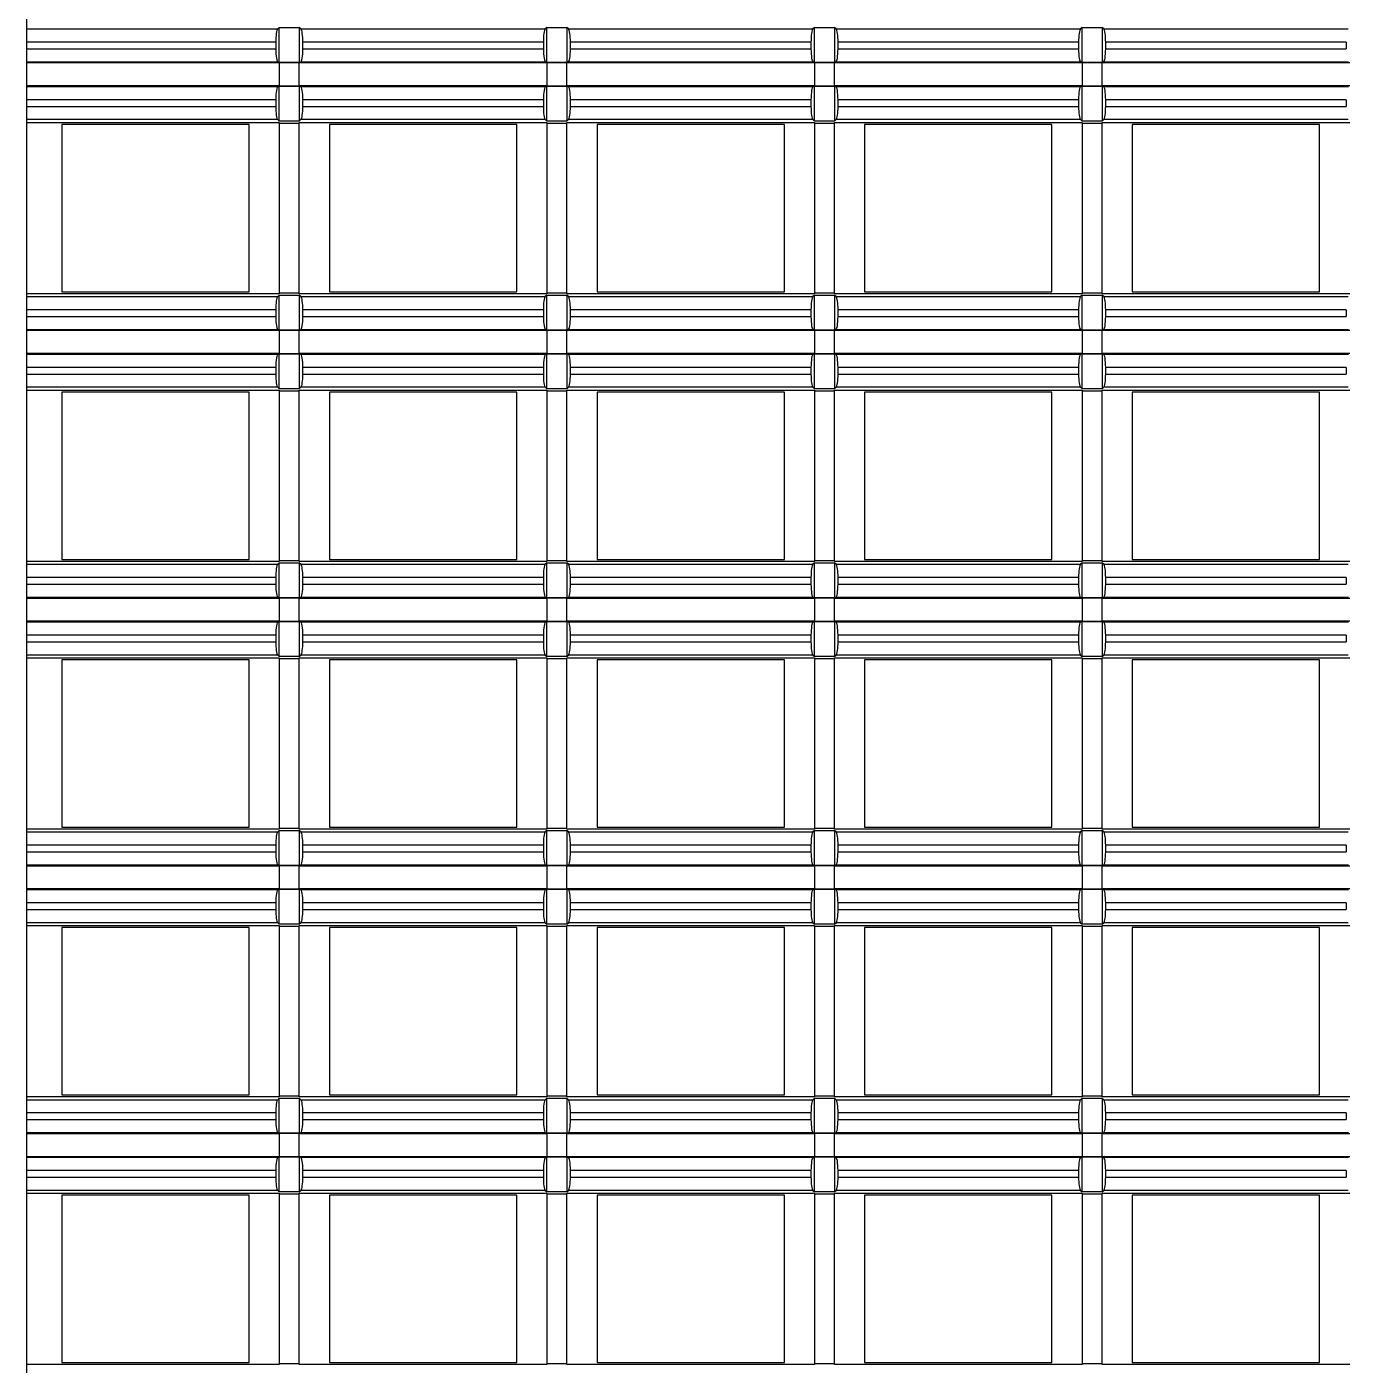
# Model space of a CAD drawing. Header units: inches. Extents: x 0 to 653, y 0 to 346.
# Drawn here: x 0 to 19.72, y 260.09 to 280.09 of the extents above; entities that cross this region are included whole.
import ezdxf

# ---------------------------------------------------------------- set-up
doc = ezdxf.new("R2010")
doc.units = ezdxf.units.IN
doc.header["$LTSCALE"] = 35.925693
doc.header["$MEASUREMENT"] = 0
doc.layers.get('0').update_dxf_attribs({"linetype": 'CONTINUOUS'})
doc.layers.add('2', color=7, linetype='CONTINUOUS')

msp = doc.modelspace()

# ---------------------------------------------------------------- linework, layer by layer
at = {"color": 7, "linetype": 'Continuous'}
msp.add_line((0, 0), (0, 346.127), dxfattribs=at)
at = {"layer": '2', "color": 132, "linetype": 'Continuous', "true_color": 0x00cccc}
for p, q in [((0, 191.471), (0, 319.291)), ((0, 280.058), (3.75, 280.058)), ((3.773, 280.082), (3.75, 280.058)), ((3.773, 279.558), (3.773, 280.082)), ((3.773, 280.082), (4.073, 280.082)), ((4.073, 280.082), (4.073, 279.558)), ((4.097, 280.058), (4.073, 280.082)), ((4.097, 280.058), (7.75, 280.058)), ((7.773, 280.082), (7.75, 280.058)), ((7.773, 279.558), (7.773, 280.082)), ((7.773, 280.082), (8.073, 280.082)), ((8.073, 280.082), (8.073, 279.558)), ((8.097, 280.058), (8.073, 280.082)), ((8.097, 280.058), (11.75, 280.058)), ((11.773, 280.082), (11.75, 280.058)), ((11.773, 279.558), (11.773, 280.082)), ((11.773, 280.082), (12.073, 280.082)), ((12.073, 280.082), (12.073, 279.558)), ((12.097, 280.058), (12.073, 280.082)), ((12.097, 280.058), (15.75, 280.058)), ((15.773, 280.082), (15.75, 280.058)), ((15.773, 279.558), (15.773, 280.082)), ((15.773, 280.082), (16.073, 280.082)), ((16.073, 280.082), (16.073, 279.558)), ((16.096, 280.058), (16.073, 280.082)), ((16.096, 280.058), (19.75, 280.058)), ((3.721, 279.861), (0, 279.861)), ((3.721, 279.861), (3.721, 279.762)), ((4.126, 279.762), (4.126, 279.861)), ((7.721, 279.861), (4.126, 279.861)), ((7.721, 279.861), (7.721, 279.762)), ((8.126, 279.762), (8.126, 279.861)), ((11.721, 279.861), (8.126, 279.861)), ((11.721, 279.861), (11.721, 279.762)), ((12.126, 279.762), (12.126, 279.861)), ((15.721, 279.861), (12.126, 279.861)), ((15.721, 279.861), (15.721, 279.762)), ((16.126, 279.762), (16.126, 279.861)), ((19.721, 279.861), (16.126, 279.861)), ((19.721, 279.861), (19.721, 279.762)), ((0, 279.762), (3.721, 279.762)), ((4.126, 279.762), (7.721, 279.762)), ((8.126, 279.762), (11.721, 279.762)), ((12.126, 279.762), (15.721, 279.762)), ((16.126, 279.762), (19.721, 279.762)), ((3.755, 279.562), (0, 279.562)), ((0, 279.555), (3.773, 279.555)), ((3.755, 279.562), (3.773, 279.558)), ((4.073, 279.558), (3.773, 279.558)), ((3.773, 279.555), (3.773, 279.207)), ((4.073, 279.551), (3.773, 279.551)), ((4.073, 279.558), (4.092, 279.562)), ((4.073, 279.207), (4.073, 279.555)), ((4.073, 279.555), (7.773, 279.555)), ((7.755, 279.562), (4.092, 279.562)), ((7.755, 279.562), (7.773, 279.558)), ((8.073, 279.558), (7.773, 279.558)), ((7.773, 279.555), (7.773, 279.207)), ((8.073, 279.551), (7.773, 279.551)), ((8.073, 279.558), (8.092, 279.562)), ((8.073, 279.207), (8.073, 279.555)), ((8.073, 279.555), (11.773, 279.555)), ((11.755, 279.562), (8.092, 279.562)), ((11.755, 279.562), (11.773, 279.558)), ((12.073, 279.558), (11.773, 279.558)), ((11.773, 279.555), (11.773, 279.207)), ((12.073, 279.551), (11.773, 279.551)), ((12.073, 279.558), (12.092, 279.562)), ((12.073, 279.207), (12.073, 279.555)), ((12.073, 279.555), (15.773, 279.555)), ((15.755, 279.562), (12.092, 279.562)), ((15.755, 279.562), (15.773, 279.558)), ((16.073, 279.558), (15.773, 279.558)), ((15.773, 279.555), (15.773, 279.207)), ((16.073, 279.551), (15.773, 279.551)), ((16.073, 279.558), (16.092, 279.562)), ((16.073, 279.207), (16.073, 279.555)), ((16.073, 279.555), (19.773, 279.555)), ((19.755, 279.562), (16.092, 279.562)), ((3.773, 279.207), (0, 279.207)), ((0, 279.2), (3.755, 279.2)), ((3.773, 279.203), (3.755, 279.2)), ((3.773, 279.21), (4.073, 279.21)), ((3.773, 278.68), (3.773, 279.203)), ((3.773, 279.203), (4.073, 279.203)), ((7.773, 279.207), (4.073, 279.207)), ((4.073, 279.203), (4.073, 278.68)), ((4.092, 279.2), (4.073, 279.203)), ((4.092, 279.2), (7.755, 279.2)), ((7.773, 279.203), (7.755, 279.2)), ((7.773, 279.21), (8.073, 279.21)), ((7.773, 278.68), (7.773, 279.203)), ((7.773, 279.203), (8.073, 279.203)), ((11.773, 279.207), (8.073, 279.207)), ((8.073, 279.203), (8.073, 278.68)), ((8.092, 279.2), (8.073, 279.203)), ((8.092, 279.2), (11.755, 279.2)), ((11.773, 279.203), (11.755, 279.2)), ((11.773, 279.21), (12.073, 279.21)), ((11.773, 278.68), (11.773, 279.203)), ((11.773, 279.203), (12.073, 279.203)), ((15.773, 279.207), (12.073, 279.207)), ((12.073, 279.203), (12.073, 278.68)), ((12.092, 279.2), (12.073, 279.203)), ((12.092, 279.2), (15.755, 279.2)), ((15.773, 279.203), (15.755, 279.2)), ((15.773, 279.21), (16.073, 279.21)), ((15.773, 278.68), (15.773, 279.203)), ((15.773, 279.203), (16.073, 279.203)), ((19.773, 279.207), (16.073, 279.207)), ((16.073, 279.203), (16.073, 278.68)), ((16.092, 279.2), (16.073, 279.203)), ((16.092, 279.2), (19.755, 279.2)), ((3.721, 279), (0, 279)), ((3.721, 279), (3.721, 278.9)), ((4.126, 278.9), (4.126, 279)), ((7.721, 279), (4.126, 279)), ((7.721, 279), (7.721, 278.9)), ((8.126, 278.9), (8.126, 279)), ((11.721, 279), (8.126, 279)), ((11.721, 279), (11.721, 278.9)), ((12.126, 278.9), (12.126, 279)), ((15.721, 279), (12.126, 279)), ((15.721, 279), (15.721, 278.9)), ((16.126, 278.9), (16.126, 279)), ((19.721, 279), (16.126, 279)), ((19.721, 279), (19.721, 278.9)), ((0, 278.9), (3.721, 278.9)), ((4.126, 278.9), (7.721, 278.9)), ((8.126, 278.9), (11.721, 278.9)), ((12.126, 278.9), (15.721, 278.9)), ((16.126, 278.9), (19.721, 278.9)), ((3.75, 278.703), (0, 278.703)), ((0, 278.662), (3.773, 278.662)), ((0.523, 278.631), (0.523, 276.131)), ((3.323, 278.631), (0.523, 278.631)), ((3.323, 276.131), (3.323, 278.631)), ((3.75, 278.703), (3.773, 278.68)), ((4.073, 278.68), (3.773, 278.68)), ((3.773, 278.662), (3.773, 276.099)), ((4.073, 278.644), (3.773, 278.644)), ((4.073, 278.68), (4.097, 278.703)), ((4.073, 276.099), (4.073, 278.662)), ((4.073, 278.662), (7.773, 278.662)), ((7.75, 278.703), (4.097, 278.703)), ((4.523, 278.631), (4.523, 276.131)), ((7.323, 278.631), (4.523, 278.631)), ((7.323, 276.131), (7.323, 278.631)), ((7.75, 278.703), (7.773, 278.68)), ((8.073, 278.68), (7.773, 278.68)), ((7.773, 278.662), (7.773, 276.099)), ((8.073, 278.644), (7.773, 278.644)), ((8.073, 278.68), (8.097, 278.703)), ((8.073, 276.099), (8.073, 278.662)), ((8.073, 278.662), (11.773, 278.662)), ((11.75, 278.703), (8.097, 278.703)), ((8.523, 278.631), (8.523, 276.131)), ((11.323, 278.631), (8.523, 278.631)), ((11.323, 276.131), (11.323, 278.631)), ((11.75, 278.703), (11.773, 278.68)), ((12.073, 278.68), (11.773, 278.68)), ((11.773, 278.662), (11.773, 276.099)), ((12.073, 278.644), (11.773, 278.644)), ((12.073, 278.68), (12.097, 278.703)), ((12.073, 276.099), (12.073, 278.662)), ((12.073, 278.662), (15.773, 278.662)), ((15.75, 278.703), (12.097, 278.703)), ((12.523, 278.631), (12.523, 276.131)), ((15.323, 278.631), (12.523, 278.631)), ((15.323, 276.131), (15.323, 278.631)), ((15.75, 278.703), (15.773, 278.68)), ((16.073, 278.68), (15.773, 278.68)), ((15.773, 278.662), (15.773, 276.099)), ((16.073, 278.644), (15.773, 278.644)), ((16.073, 278.68), (16.096, 278.703)), ((16.073, 276.099), (16.073, 278.662)), ((16.073, 278.662), (19.773, 278.662)), ((19.75, 278.703), (16.096, 278.703)), ((16.523, 278.631), (16.523, 276.131)), ((19.323, 278.631), (16.523, 278.631)), ((19.323, 276.131), (19.323, 278.631)), ((3.773, 276.099), (0, 276.099)), ((0, 276.059), (3.75, 276.059)), ((0.523, 276.131), (3.323, 276.131)), ((3.773, 276.082), (3.75, 276.059)), ((3.773, 276.117), (4.073, 276.117)), ((3.773, 275.558), (3.773, 276.082)), ((3.773, 276.082), (4.073, 276.082)), ((7.773, 276.099), (4.073, 276.099)), ((4.073, 276.082), (4.073, 275.558)), ((4.097, 276.059), (4.073, 276.082)), ((4.097, 276.059), (7.75, 276.059)), ((4.523, 276.131), (7.323, 276.131)), ((7.773, 276.082), (7.75, 276.059)), ((7.773, 276.117), (8.073, 276.117)), ((7.773, 275.558), (7.773, 276.082)), ((7.773, 276.082), (8.073, 276.082)), ((11.773, 276.099), (8.073, 276.099)), ((8.073, 276.082), (8.073, 275.558)), ((8.097, 276.059), (8.073, 276.082)), ((8.097, 276.059), (11.75, 276.059)), ((8.523, 276.131), (11.323, 276.131)), ((11.773, 276.082), (11.75, 276.059)), ((11.773, 276.117), (12.073, 276.117)), ((11.773, 275.558), (11.773, 276.082)), ((11.773, 276.082), (12.073, 276.082)), ((15.773, 276.099), (12.073, 276.099)), ((12.073, 276.082), (12.073, 275.558)), ((12.097, 276.059), (12.073, 276.082)), ((12.097, 276.059), (15.75, 276.059)), ((12.523, 276.131), (15.323, 276.131)), ((15.773, 276.082), (15.75, 276.059)), ((15.773, 276.117), (16.073, 276.117)), ((15.773, 275.558), (15.773, 276.082)), ((15.773, 276.082), (16.073, 276.082)), ((19.773, 276.099), (16.073, 276.099)), ((16.073, 276.082), (16.073, 275.558)), ((16.096, 276.059), (16.073, 276.082)), ((16.096, 276.059), (19.75, 276.059)), ((16.523, 276.131), (19.323, 276.131)), ((3.721, 275.862), (0, 275.862)), ((3.721, 275.862), (3.721, 275.762)), ((4.126, 275.762), (4.126, 275.862)), ((7.721, 275.862), (4.126, 275.862)), ((7.721, 275.862), (7.721, 275.762)), ((8.126, 275.762), (8.126, 275.862)), ((11.721, 275.862), (8.126, 275.862)), ((11.721, 275.862), (11.721, 275.762)), ((12.126, 275.762), (12.126, 275.862)), ((15.721, 275.862), (12.126, 275.862)), ((15.721, 275.862), (15.721, 275.762)), ((16.126, 275.762), (16.126, 275.862)), ((19.721, 275.862), (16.126, 275.862)), ((19.721, 275.862), (19.721, 275.762)), ((0, 275.762), (3.721, 275.762)), ((4.126, 275.762), (7.721, 275.762)), ((8.126, 275.762), (11.721, 275.762)), ((12.126, 275.762), (15.721, 275.762)), ((16.126, 275.762), (19.721, 275.762)), ((3.755, 275.562), (0, 275.562)), ((0, 275.555), (3.773, 275.555)), ((3.755, 275.562), (3.773, 275.558)), ((4.073, 275.558), (3.773, 275.558)), ((3.773, 275.555), (3.773, 275.207)), ((4.073, 275.551), (3.773, 275.551)), ((4.073, 275.558), (4.092, 275.562)), ((4.073, 275.207), (4.073, 275.555)), ((4.073, 275.555), (7.773, 275.555)), ((7.755, 275.562), (4.092, 275.562)), ((7.755, 275.562), (7.773, 275.558)), ((8.073, 275.558), (7.773, 275.558)), ((7.773, 275.555), (7.773, 275.207)), ((8.073, 275.551), (7.773, 275.551)), ((8.073, 275.558), (8.092, 275.562)), ((8.073, 275.207), (8.073, 275.555)), ((8.073, 275.555), (11.773, 275.555)), ((11.755, 275.562), (8.092, 275.562)), ((11.755, 275.562), (11.773, 275.558)), ((12.073, 275.558), (11.773, 275.558)), ((11.773, 275.555), (11.773, 275.207)), ((12.073, 275.551), (11.773, 275.551)), ((12.073, 275.558), (12.092, 275.562)), ((12.073, 275.207), (12.073, 275.555)), ((12.073, 275.555), (15.773, 275.555)), ((15.755, 275.562), (12.092, 275.562)), ((15.755, 275.562), (15.773, 275.558)), ((16.073, 275.558), (15.773, 275.558)), ((15.773, 275.555), (15.773, 275.207)), ((16.073, 275.551), (15.773, 275.551)), ((16.073, 275.558), (16.092, 275.562)), ((16.073, 275.207), (16.073, 275.555)), ((16.073, 275.555), (19.773, 275.555)), ((19.755, 275.562), (16.092, 275.562)), ((3.773, 275.207), (0, 275.207)), ((0, 275.2), (3.755, 275.2)), ((3.773, 275.203), (3.755, 275.2)), ((3.773, 275.21), (4.073, 275.21)), ((3.773, 274.68), (3.773, 275.203)), ((3.773, 275.203), (4.073, 275.203)), ((7.773, 275.207), (4.073, 275.207)), ((4.073, 275.203), (4.073, 274.68)), ((4.092, 275.2), (4.073, 275.203)), ((4.092, 275.2), (7.755, 275.2)), ((7.773, 275.203), (7.755, 275.2)), ((7.773, 275.21), (8.073, 275.21)), ((7.773, 274.68), (7.773, 275.203)), ((7.773, 275.203), (8.073, 275.203)), ((11.773, 275.207), (8.073, 275.207)), ((8.073, 275.203), (8.073, 274.68)), ((8.092, 275.2), (8.073, 275.203)), ((8.092, 275.2), (11.755, 275.2)), ((11.773, 275.203), (11.755, 275.2)), ((11.773, 275.21), (12.073, 275.21)), ((11.773, 274.68), (11.773, 275.203)), ((11.773, 275.203), (12.073, 275.203)), ((15.773, 275.207), (12.073, 275.207)), ((12.073, 275.203), (12.073, 274.68)), ((12.092, 275.2), (12.073, 275.203)), ((12.092, 275.2), (15.755, 275.2)), ((15.773, 275.203), (15.755, 275.2)), ((15.773, 275.21), (16.073, 275.21)), ((15.773, 274.68), (15.773, 275.203)), ((15.773, 275.203), (16.073, 275.203)), ((19.773, 275.207), (16.073, 275.207)), ((16.073, 275.203), (16.073, 274.68)), ((16.092, 275.2), (16.073, 275.203)), ((16.092, 275.2), (19.755, 275.2)), ((3.721, 275), (0, 275)), ((3.721, 275), (3.721, 274.9)), ((4.126, 274.9), (4.126, 275)), ((7.721, 275), (4.126, 275)), ((7.721, 275), (7.721, 274.9)), ((8.126, 274.9), (8.126, 275)), ((11.721, 275), (8.126, 275)), ((11.721, 275), (11.721, 274.9)), ((12.126, 274.9), (12.126, 275)), ((15.721, 275), (12.126, 275)), ((15.721, 275), (15.721, 274.9)), ((16.126, 274.9), (16.126, 275)), ((19.721, 275), (16.126, 275)), ((19.721, 275), (19.721, 274.9)), ((0, 274.9), (3.721, 274.9)), ((4.126, 274.9), (7.721, 274.9)), ((8.126, 274.9), (11.721, 274.9)), ((12.126, 274.9), (15.721, 274.9)), ((16.126, 274.9), (19.721, 274.9)), ((3.75, 274.703), (0, 274.703)), ((0, 274.662), (3.773, 274.662)), ((0.523, 274.631), (0.523, 272.131)), ((3.323, 274.631), (0.523, 274.631)), ((3.323, 272.131), (3.323, 274.631)), ((3.75, 274.703), (3.773, 274.68)), ((4.073, 274.68), (3.773, 274.68)), ((3.773, 274.662), (3.773, 272.1)), ((4.073, 274.644), (3.773, 274.644)), ((4.073, 274.68), (4.097, 274.703)), ((4.073, 272.1), (4.073, 274.662)), ((4.073, 274.662), (7.773, 274.662)), ((7.75, 274.703), (4.097, 274.703)), ((4.523, 274.631), (4.523, 272.131)), ((7.323, 274.631), (4.523, 274.631)), ((7.323, 272.131), (7.323, 274.631)), ((7.75, 274.703), (7.773, 274.68)), ((8.073, 274.68), (7.773, 274.68)), ((7.773, 274.662), (7.773, 272.1)), ((8.073, 274.644), (7.773, 274.644)), ((8.073, 274.68), (8.097, 274.703)), ((8.073, 272.1), (8.073, 274.662)), ((8.073, 274.662), (11.773, 274.662)), ((11.75, 274.703), (8.097, 274.703)), ((8.523, 274.631), (8.523, 272.131)), ((11.323, 274.631), (8.523, 274.631)), ((11.323, 272.131), (11.323, 274.631)), ((11.75, 274.703), (11.773, 274.68)), ((12.073, 274.68), (11.773, 274.68)), ((11.773, 274.662), (11.773, 272.1)), ((12.073, 274.644), (11.773, 274.644)), ((12.073, 274.68), (12.097, 274.703)), ((12.073, 272.1), (12.073, 274.662)), ((12.073, 274.662), (15.773, 274.662)), ((15.75, 274.703), (12.097, 274.703)), ((12.523, 274.631), (12.523, 272.131)), ((15.323, 274.631), (12.523, 274.631)), ((15.323, 272.131), (15.323, 274.631)), ((15.75, 274.703), (15.773, 274.68)), ((16.073, 274.68), (15.773, 274.68)), ((15.773, 274.662), (15.773, 272.1)), ((16.073, 274.644), (15.773, 274.644)), ((16.073, 274.68), (16.096, 274.703)), ((16.073, 272.1), (16.073, 274.662)), ((16.073, 274.662), (19.773, 274.662)), ((19.75, 274.703), (16.096, 274.703)), ((16.523, 274.631), (16.523, 272.131)), ((19.323, 274.631), (16.523, 274.631)), ((19.323, 272.131), (19.323, 274.631)), ((3.773, 272.1), (0, 272.1)), ((0, 272.059), (3.75, 272.059)), ((0.523, 272.131), (3.323, 272.131)), ((3.773, 272.082), (3.75, 272.059)), ((3.773, 272.117), (4.073, 272.117)), ((3.773, 271.558), (3.773, 272.082)), ((3.773, 272.082), (4.073, 272.082)), ((7.773, 272.1), (4.073, 272.1)), ((4.073, 272.082), (4.073, 271.558)), ((4.097, 272.059), (4.073, 272.082)), ((4.097, 272.059), (7.75, 272.059)), ((4.523, 272.131), (7.323, 272.131)), ((7.773, 272.082), (7.75, 272.059)), ((7.773, 272.117), (8.073, 272.117)), ((7.773, 271.558), (7.773, 272.082)), ((7.773, 272.082), (8.073, 272.082)), ((11.773, 272.1), (8.073, 272.1)), ((8.073, 272.082), (8.073, 271.558)), ((8.097, 272.059), (8.073, 272.082)), ((8.097, 272.059), (11.75, 272.059)), ((8.523, 272.131), (11.323, 272.131)), ((11.773, 272.082), (11.75, 272.059)), ((11.773, 272.117), (12.073, 272.117)), ((11.773, 271.558), (11.773, 272.082)), ((11.773, 272.082), (12.073, 272.082)), ((15.773, 272.1), (12.073, 272.1)), ((12.073, 272.082), (12.073, 271.558)), ((12.097, 272.059), (12.073, 272.082)), ((12.097, 272.059), (15.75, 272.059)), ((12.523, 272.131), (15.323, 272.131)), ((15.773, 272.082), (15.75, 272.059)), ((15.773, 272.117), (16.073, 272.117)), ((15.773, 271.558), (15.773, 272.082)), ((15.773, 272.082), (16.073, 272.082)), ((19.773, 272.1), (16.073, 272.1)), ((16.073, 272.082), (16.073, 271.558)), ((16.096, 272.059), (16.073, 272.082)), ((16.096, 272.059), (19.75, 272.059)), ((16.523, 272.131), (19.323, 272.131)), ((3.721, 271.862), (0, 271.862)), ((3.721, 271.862), (3.721, 271.762)), ((4.126, 271.762), (4.126, 271.862)), ((7.721, 271.862), (4.126, 271.862)), ((7.721, 271.862), (7.721, 271.762)), ((8.126, 271.762), (8.126, 271.862)), ((11.721, 271.862), (8.126, 271.862)), ((11.721, 271.862), (11.721, 271.762)), ((12.126, 271.762), (12.126, 271.862)), ((15.721, 271.862), (12.126, 271.862)), ((15.721, 271.862), (15.721, 271.762)), ((16.126, 271.762), (16.126, 271.862)), ((19.721, 271.862), (16.126, 271.862)), ((19.721, 271.862), (19.721, 271.762)), ((0, 271.762), (3.721, 271.762)), ((4.126, 271.762), (7.721, 271.762)), ((8.126, 271.762), (11.721, 271.762)), ((12.126, 271.762), (15.721, 271.762)), ((16.126, 271.762), (19.721, 271.762)), ((3.755, 271.562), (0, 271.562)), ((0, 271.555), (3.773, 271.555)), ((3.755, 271.562), (3.773, 271.558)), ((4.073, 271.558), (3.773, 271.558)), ((3.773, 271.555), (3.773, 271.207)), ((4.073, 271.551), (3.773, 271.551)), ((4.073, 271.558), (4.092, 271.562)), ((4.073, 271.207), (4.073, 271.555)), ((4.073, 271.555), (7.773, 271.555)), ((7.755, 271.562), (4.092, 271.562)), ((7.755, 271.562), (7.773, 271.558)), ((8.073, 271.558), (7.773, 271.558)), ((7.773, 271.555), (7.773, 271.207)), ((8.073, 271.551), (7.773, 271.551)), ((8.073, 271.558), (8.092, 271.562)), ((8.073, 271.207), (8.073, 271.555)), ((8.073, 271.555), (11.773, 271.555)), ((11.755, 271.562), (8.092, 271.562)), ((11.755, 271.562), (11.773, 271.558)), ((12.073, 271.558), (11.773, 271.558)), ((11.773, 271.555), (11.773, 271.207)), ((12.073, 271.551), (11.773, 271.551)), ((12.073, 271.558), (12.092, 271.562)), ((12.073, 271.207), (12.073, 271.555)), ((12.073, 271.555), (15.773, 271.555)), ((15.755, 271.562), (12.092, 271.562)), ((15.755, 271.562), (15.773, 271.558)), ((16.073, 271.558), (15.773, 271.558)), ((15.773, 271.555), (15.773, 271.207)), ((16.073, 271.551), (15.773, 271.551)), ((16.073, 271.558), (16.092, 271.562)), ((16.073, 271.207), (16.073, 271.555)), ((16.073, 271.555), (19.773, 271.555)), ((19.755, 271.562), (16.092, 271.562)), ((3.773, 271.207), (0, 271.207)), ((0, 271.2), (3.755, 271.2)), ((3.773, 271.203), (3.755, 271.2)), ((3.773, 271.21), (4.073, 271.21)), ((3.773, 270.68), (3.773, 271.203)), ((3.773, 271.203), (4.073, 271.203)), ((7.773, 271.207), (4.073, 271.207)), ((4.073, 271.203), (4.073, 270.68)), ((4.092, 271.2), (4.073, 271.203)), ((4.092, 271.2), (7.755, 271.2)), ((7.773, 271.203), (7.755, 271.2)), ((7.773, 271.21), (8.073, 271.21)), ((7.773, 270.68), (7.773, 271.203)), ((7.773, 271.203), (8.073, 271.203)), ((11.773, 271.207), (8.073, 271.207)), ((8.073, 271.203), (8.073, 270.68)), ((8.092, 271.2), (8.073, 271.203)), ((8.092, 271.2), (11.755, 271.2)), ((11.773, 271.203), (11.755, 271.2)), ((11.773, 271.21), (12.073, 271.21)), ((11.773, 270.68), (11.773, 271.203)), ((11.773, 271.203), (12.073, 271.203)), ((15.773, 271.207), (12.073, 271.207)), ((12.073, 271.203), (12.073, 270.68)), ((12.092, 271.2), (12.073, 271.203)), ((12.092, 271.2), (15.755, 271.2)), ((15.773, 271.203), (15.755, 271.2)), ((15.773, 271.21), (16.073, 271.21)), ((15.773, 270.68), (15.773, 271.203)), ((15.773, 271.203), (16.073, 271.203)), ((19.773, 271.207), (16.073, 271.207)), ((16.073, 271.203), (16.073, 270.68)), ((16.092, 271.2), (16.073, 271.203)), ((16.092, 271.2), (19.755, 271.2)), ((3.721, 271), (0, 271)), ((3.721, 271), (3.721, 270.9)), ((4.126, 270.9), (4.126, 271)), ((7.721, 271), (4.126, 271)), ((7.721, 271), (7.721, 270.9)), ((8.126, 270.9), (8.126, 271)), ((11.721, 271), (8.126, 271)), ((11.721, 271), (11.721, 270.9)), ((12.126, 270.9), (12.126, 271)), ((15.721, 271), (12.126, 271)), ((15.721, 271), (15.721, 270.9)), ((16.126, 270.9), (16.126, 271)), ((19.721, 271), (16.126, 271)), ((19.721, 271), (19.721, 270.9)), ((0, 270.9), (3.721, 270.9)), ((4.126, 270.9), (7.721, 270.9)), ((8.126, 270.9), (11.721, 270.9)), ((12.126, 270.9), (15.721, 270.9)), ((16.126, 270.9), (19.721, 270.9)), ((3.75, 270.703), (0, 270.703)), ((0, 270.662), (3.773, 270.662)), ((0.523, 270.631), (0.523, 268.131)), ((3.323, 270.631), (0.523, 270.631)), ((3.323, 268.131), (3.323, 270.631)), ((3.75, 270.703), (3.773, 270.68)), ((4.073, 270.68), (3.773, 270.68)), ((3.773, 270.662), (3.773, 268.1)), ((4.073, 270.645), (3.773, 270.645)), ((4.073, 270.68), (4.097, 270.703)), ((4.073, 268.1), (4.073, 270.662)), ((4.073, 270.662), (7.773, 270.662)), ((7.75, 270.703), (4.097, 270.703)), ((4.523, 270.631), (4.523, 268.131)), ((7.323, 270.631), (4.523, 270.631)), ((7.323, 268.131), (7.323, 270.631)), ((7.75, 270.703), (7.773, 270.68)), ((8.073, 270.68), (7.773, 270.68)), ((7.773, 270.662), (7.773, 268.1)), ((8.073, 270.645), (7.773, 270.645)), ((8.073, 270.68), (8.097, 270.703)), ((8.073, 268.1), (8.073, 270.662)), ((8.073, 270.662), (11.773, 270.662)), ((11.75, 270.703), (8.097, 270.703)), ((8.523, 270.631), (8.523, 268.131)), ((11.323, 270.631), (8.523, 270.631)), ((11.323, 268.131), (11.323, 270.631)), ((11.75, 270.703), (11.773, 270.68)), ((12.073, 270.68), (11.773, 270.68)), ((11.773, 270.662), (11.773, 268.1)), ((12.073, 270.645), (11.773, 270.645)), ((12.073, 270.68), (12.097, 270.703)), ((12.073, 268.1), (12.073, 270.662)), ((12.073, 270.662), (15.773, 270.662)), ((15.75, 270.703), (12.097, 270.703)), ((12.523, 270.631), (12.523, 268.131)), ((15.323, 270.631), (12.523, 270.631)), ((15.323, 268.131), (15.323, 270.631)), ((15.75, 270.703), (15.773, 270.68)), ((16.073, 270.68), (15.773, 270.68)), ((15.773, 270.662), (15.773, 268.1)), ((16.073, 270.645), (15.773, 270.645)), ((16.073, 270.68), (16.096, 270.703)), ((16.073, 268.1), (16.073, 270.662)), ((16.073, 270.662), (19.773, 270.662)), ((19.75, 270.703), (16.096, 270.703)), ((16.523, 270.631), (16.523, 268.131)), ((19.323, 270.631), (16.523, 270.631)), ((19.323, 268.131), (19.323, 270.631)), ((3.773, 268.1), (0, 268.1)), ((0, 268.059), (3.75, 268.059)), ((0.523, 268.131), (3.323, 268.131)), ((3.773, 268.082), (3.75, 268.059)), ((3.773, 268.117), (4.073, 268.117)), ((3.773, 267.558), (3.773, 268.082)), ((3.773, 268.082), (4.073, 268.082)), ((7.773, 268.1), (4.073, 268.1)), ((4.073, 268.082), (4.073, 267.558)), ((4.097, 268.059), (4.073, 268.082)), ((4.097, 268.059), (7.75, 268.059)), ((4.523, 268.131), (7.323, 268.131)), ((7.773, 268.082), (7.75, 268.059)), ((7.773, 268.117), (8.073, 268.117)), ((7.773, 267.558), (7.773, 268.082)), ((7.773, 268.082), (8.073, 268.082)), ((11.773, 268.1), (8.073, 268.1)), ((8.073, 268.082), (8.073, 267.558)), ((8.097, 268.059), (8.073, 268.082)), ((8.097, 268.059), (11.75, 268.059)), ((8.523, 268.131), (11.323, 268.131)), ((11.773, 268.082), (11.75, 268.059)), ((11.773, 268.117), (12.073, 268.117)), ((11.773, 267.558), (11.773, 268.082)), ((11.773, 268.082), (12.073, 268.082)), ((15.773, 268.1), (12.073, 268.1)), ((12.073, 268.082), (12.073, 267.558)), ((12.097, 268.059), (12.073, 268.082)), ((12.097, 268.059), (15.75, 268.059)), ((12.523, 268.131), (15.323, 268.131)), ((15.773, 268.082), (15.75, 268.059)), ((15.773, 268.117), (16.073, 268.117)), ((15.773, 267.558), (15.773, 268.082)), ((15.773, 268.082), (16.073, 268.082)), ((19.773, 268.1), (16.073, 268.1)), ((16.073, 268.082), (16.073, 267.558)), ((16.096, 268.059), (16.073, 268.082)), ((16.096, 268.059), (19.75, 268.059)), ((16.523, 268.131), (19.323, 268.131)), ((3.721, 267.862), (0, 267.862)), ((3.721, 267.862), (3.721, 267.762)), ((4.126, 267.762), (4.126, 267.862)), ((7.721, 267.862), (4.126, 267.862)), ((7.721, 267.862), (7.721, 267.762)), ((8.126, 267.762), (8.126, 267.862)), ((11.721, 267.862), (8.126, 267.862)), ((11.721, 267.862), (11.721, 267.762)), ((12.126, 267.762), (12.126, 267.862)), ((15.721, 267.862), (12.126, 267.862)), ((15.721, 267.862), (15.721, 267.762)), ((16.126, 267.762), (16.126, 267.862)), ((19.721, 267.862), (16.126, 267.862)), ((19.721, 267.862), (19.721, 267.762)), ((0, 267.762), (3.721, 267.762)), ((4.126, 267.762), (7.721, 267.762)), ((8.126, 267.762), (11.721, 267.762)), ((12.126, 267.762), (15.721, 267.762)), ((16.126, 267.762), (19.721, 267.762)), ((3.755, 267.562), (0, 267.562)), ((0, 267.555), (3.773, 267.555)), ((3.755, 267.562), (3.773, 267.558)), ((4.073, 267.558), (3.773, 267.558)), ((3.773, 267.555), (3.773, 267.207)), ((4.073, 267.551), (3.773, 267.551)), ((4.073, 267.558), (4.092, 267.562)), ((4.073, 267.207), (4.073, 267.555)), ((4.073, 267.555), (7.773, 267.555)), ((7.755, 267.562), (4.092, 267.562)), ((7.755, 267.562), (7.773, 267.558)), ((8.073, 267.558), (7.773, 267.558)), ((7.773, 267.555), (7.773, 267.207)), ((8.073, 267.551), (7.773, 267.551)), ((8.073, 267.558), (8.092, 267.562)), ((8.073, 267.207), (8.073, 267.555)), ((8.073, 267.555), (11.773, 267.555)), ((11.755, 267.562), (8.092, 267.562)), ((11.755, 267.562), (11.773, 267.558)), ((12.073, 267.558), (11.773, 267.558)), ((11.773, 267.555), (11.773, 267.207)), ((12.073, 267.551), (11.773, 267.551)), ((12.073, 267.558), (12.092, 267.562)), ((12.073, 267.207), (12.073, 267.555)), ((12.073, 267.555), (15.773, 267.555)), ((15.755, 267.562), (12.092, 267.562)), ((15.755, 267.562), (15.773, 267.558)), ((16.073, 267.558), (15.773, 267.558)), ((15.773, 267.555), (15.773, 267.207)), ((16.073, 267.551), (15.773, 267.551)), ((16.073, 267.558), (16.092, 267.562)), ((16.073, 267.207), (16.073, 267.555)), ((16.073, 267.555), (19.773, 267.555)), ((19.755, 267.562), (16.092, 267.562)), ((3.773, 267.207), (0, 267.207)), ((0, 267.2), (3.755, 267.2)), ((3.773, 267.203), (3.755, 267.2)), ((3.773, 267.21), (4.073, 267.21)), ((3.773, 266.68), (3.773, 267.203)), ((3.773, 267.203), (4.073, 267.203)), ((7.773, 267.207), (4.073, 267.207)), ((4.073, 267.203), (4.073, 266.68)), ((4.092, 267.2), (4.073, 267.203)), ((4.092, 267.2), (7.755, 267.2)), ((7.773, 267.203), (7.755, 267.2)), ((7.773, 267.21), (8.073, 267.21)), ((7.773, 266.68), (7.773, 267.203)), ((7.773, 267.203), (8.073, 267.203)), ((11.773, 267.207), (8.073, 267.207)), ((8.073, 267.203), (8.073, 266.68)), ((8.092, 267.2), (8.073, 267.203)), ((8.092, 267.2), (11.755, 267.2)), ((11.773, 267.203), (11.755, 267.2)), ((11.773, 267.21), (12.073, 267.21)), ((11.773, 266.68), (11.773, 267.203)), ((11.773, 267.203), (12.073, 267.203)), ((15.773, 267.207), (12.073, 267.207)), ((12.073, 267.203), (12.073, 266.68)), ((12.092, 267.2), (12.073, 267.203)), ((12.092, 267.2), (15.755, 267.2)), ((15.773, 267.203), (15.755, 267.2)), ((15.773, 267.21), (16.073, 267.21)), ((15.773, 266.68), (15.773, 267.203)), ((15.773, 267.203), (16.073, 267.203)), ((19.773, 267.207), (16.073, 267.207)), ((16.073, 267.203), (16.073, 266.68)), ((16.092, 267.2), (16.073, 267.203)), ((16.092, 267.2), (19.755, 267.2)), ((3.721, 267), (0, 267)), ((3.721, 267), (3.721, 266.9)), ((4.126, 266.9), (4.126, 267)), ((7.721, 267), (4.126, 267)), ((7.721, 267), (7.721, 266.9)), ((8.126, 266.9), (8.126, 267)), ((11.721, 267), (8.126, 267)), ((11.721, 267), (11.721, 266.9)), ((12.126, 266.9), (12.126, 267)), ((15.721, 267), (12.126, 267)), ((15.721, 267), (15.721, 266.9)), ((16.126, 266.9), (16.126, 267)), ((19.721, 267), (16.126, 267)), ((19.721, 267), (19.721, 266.9)), ((0, 266.9), (3.721, 266.9)), ((4.126, 266.9), (7.721, 266.9)), ((8.126, 266.9), (11.721, 266.9)), ((12.126, 266.9), (15.721, 266.9)), ((16.126, 266.9), (19.721, 266.9)), ((3.75, 266.703), (0, 266.703)), ((0, 266.662), (3.773, 266.662)), ((0.523, 266.631), (0.523, 264.131)), ((3.323, 266.631), (0.523, 266.631)), ((3.323, 264.131), (3.323, 266.631)), ((3.75, 266.703), (3.773, 266.68)), ((4.073, 266.68), (3.773, 266.68)), ((3.773, 266.662), (3.773, 264.1)), ((4.073, 266.645), (3.773, 266.645)), ((4.073, 266.68), (4.097, 266.703)), ((4.073, 264.1), (4.073, 266.662)), ((4.073, 266.662), (7.773, 266.662)), ((7.75, 266.703), (4.097, 266.703)), ((4.523, 266.631), (4.523, 264.131)), ((7.323, 266.631), (4.523, 266.631)), ((7.323, 264.131), (7.323, 266.631)), ((7.75, 266.703), (7.773, 266.68)), ((8.073, 266.68), (7.773, 266.68)), ((7.773, 266.662), (7.773, 264.1)), ((8.073, 266.645), (7.773, 266.645)), ((8.073, 266.68), (8.097, 266.703)), ((8.073, 264.1), (8.073, 266.662)), ((8.073, 266.662), (11.773, 266.662)), ((11.75, 266.703), (8.097, 266.703)), ((8.523, 266.631), (8.523, 264.131)), ((11.323, 266.631), (8.523, 266.631)), ((11.323, 264.131), (11.323, 266.631)), ((11.75, 266.703), (11.773, 266.68)), ((12.073, 266.68), (11.773, 266.68)), ((11.773, 266.662), (11.773, 264.1)), ((12.073, 266.645), (11.773, 266.645)), ((12.073, 266.68), (12.097, 266.703)), ((12.073, 264.1), (12.073, 266.662)), ((12.073, 266.662), (15.773, 266.662)), ((15.75, 266.703), (12.097, 266.703)), ((12.523, 266.631), (12.523, 264.131)), ((15.323, 266.631), (12.523, 266.631)), ((15.323, 264.131), (15.323, 266.631)), ((15.75, 266.703), (15.773, 266.68)), ((16.073, 266.68), (15.773, 266.68)), ((15.773, 266.662), (15.773, 264.1)), ((16.073, 266.645), (15.773, 266.645)), ((16.073, 266.68), (16.096, 266.703)), ((16.073, 264.1), (16.073, 266.662)), ((16.073, 266.662), (19.773, 266.662)), ((19.75, 266.703), (16.096, 266.703)), ((16.523, 266.631), (16.523, 264.131)), ((19.323, 266.631), (16.523, 266.631)), ((19.323, 264.131), (19.323, 266.631)), ((3.773, 264.1), (0, 264.1)), ((0, 264.059), (3.75, 264.059)), ((0.523, 264.131), (3.323, 264.131)), ((3.773, 264.082), (3.75, 264.059)), ((3.773, 264.117), (4.073, 264.117)), ((3.773, 263.558), (3.773, 264.082)), ((3.773, 264.082), (4.073, 264.082)), ((7.773, 264.1), (4.073, 264.1)), ((4.073, 264.082), (4.073, 263.558)), ((4.097, 264.059), (4.073, 264.082)), ((4.097, 264.059), (7.75, 264.059)), ((4.523, 264.131), (7.323, 264.131)), ((7.773, 264.082), (7.75, 264.059)), ((7.773, 264.117), (8.073, 264.117)), ((7.773, 263.558), (7.773, 264.082)), ((7.773, 264.082), (8.073, 264.082)), ((11.773, 264.1), (8.073, 264.1)), ((8.073, 264.082), (8.073, 263.558)), ((8.097, 264.059), (8.073, 264.082)), ((8.097, 264.059), (11.75, 264.059)), ((8.523, 264.131), (11.323, 264.131)), ((11.773, 264.082), (11.75, 264.059)), ((11.773, 264.117), (12.073, 264.117)), ((11.773, 263.558), (11.773, 264.082)), ((11.773, 264.082), (12.073, 264.082)), ((15.773, 264.1), (12.073, 264.1)), ((12.073, 264.082), (12.073, 263.558)), ((12.097, 264.059), (12.073, 264.082)), ((12.097, 264.059), (15.75, 264.059)), ((12.523, 264.131), (15.323, 264.131)), ((15.773, 264.082), (15.75, 264.059)), ((15.773, 264.117), (16.073, 264.117)), ((15.773, 263.558), (15.773, 264.082)), ((15.773, 264.082), (16.073, 264.082)), ((19.773, 264.1), (16.073, 264.1)), ((16.073, 264.082), (16.073, 263.558)), ((16.096, 264.059), (16.073, 264.082)), ((16.096, 264.059), (19.75, 264.059)), ((16.523, 264.131), (19.323, 264.131)), ((3.721, 263.862), (0, 263.862)), ((3.721, 263.862), (3.721, 263.762)), ((4.126, 263.762), (4.126, 263.862)), ((7.721, 263.862), (4.126, 263.862)), ((7.721, 263.862), (7.721, 263.762)), ((8.126, 263.762), (8.126, 263.862)), ((11.721, 263.862), (8.126, 263.862)), ((11.721, 263.862), (11.721, 263.762)), ((12.126, 263.762), (12.126, 263.862)), ((15.721, 263.862), (12.126, 263.862)), ((15.721, 263.862), (15.721, 263.762)), ((16.126, 263.762), (16.126, 263.862)), ((19.721, 263.862), (16.126, 263.862)), ((19.721, 263.862), (19.721, 263.762)), ((0, 263.762), (3.721, 263.762)), ((4.126, 263.762), (7.721, 263.762)), ((8.126, 263.762), (11.721, 263.762)), ((12.126, 263.762), (15.721, 263.762)), ((16.126, 263.762), (19.721, 263.762)), ((3.755, 263.562), (0, 263.562)), ((0, 263.555), (3.773, 263.555)), ((3.755, 263.562), (3.773, 263.558)), ((4.073, 263.558), (3.773, 263.558)), ((3.773, 263.555), (3.773, 263.207)), ((4.073, 263.551), (3.773, 263.551)), ((4.073, 263.558), (4.092, 263.562)), ((4.073, 263.207), (4.073, 263.555)), ((4.073, 263.555), (7.773, 263.555)), ((7.755, 263.562), (4.092, 263.562)), ((7.755, 263.562), (7.773, 263.558)), ((8.073, 263.558), (7.773, 263.558)), ((7.773, 263.555), (7.773, 263.207)), ((8.073, 263.551), (7.773, 263.551)), ((8.073, 263.558), (8.092, 263.562)), ((8.073, 263.207), (8.073, 263.555)), ((8.073, 263.555), (11.773, 263.555)), ((11.755, 263.562), (8.092, 263.562)), ((11.755, 263.562), (11.773, 263.558)), ((12.073, 263.558), (11.773, 263.558)), ((11.773, 263.555), (11.773, 263.207)), ((12.073, 263.551), (11.773, 263.551)), ((12.073, 263.558), (12.092, 263.562)), ((12.073, 263.207), (12.073, 263.555)), ((12.073, 263.555), (15.773, 263.555)), ((15.755, 263.562), (12.092, 263.562)), ((15.755, 263.562), (15.773, 263.558)), ((16.073, 263.558), (15.773, 263.558)), ((15.773, 263.555), (15.773, 263.207)), ((16.073, 263.551), (15.773, 263.551)), ((16.073, 263.558), (16.092, 263.562)), ((16.073, 263.207), (16.073, 263.555)), ((16.073, 263.555), (19.773, 263.555)), ((19.755, 263.562), (16.092, 263.562)), ((3.773, 263.207), (0, 263.207)), ((0, 263.2), (3.755, 263.2)), ((3.773, 263.203), (3.755, 263.2)), ((3.773, 263.21), (4.073, 263.21)), ((3.773, 262.68), (3.773, 263.203)), ((3.773, 263.203), (4.073, 263.203)), ((7.773, 263.207), (4.073, 263.207)), ((4.073, 263.203), (4.073, 262.68)), ((4.092, 263.2), (4.073, 263.203)), ((4.092, 263.2), (7.755, 263.2)), ((7.773, 263.203), (7.755, 263.2)), ((7.773, 263.21), (8.073, 263.21)), ((7.773, 262.68), (7.773, 263.203)), ((7.773, 263.203), (8.073, 263.203)), ((11.773, 263.207), (8.073, 263.207)), ((8.073, 263.203), (8.073, 262.68)), ((8.092, 263.2), (8.073, 263.203)), ((8.092, 263.2), (11.755, 263.2)), ((11.773, 263.203), (11.755, 263.2)), ((11.773, 263.21), (12.073, 263.21)), ((11.773, 262.68), (11.773, 263.203)), ((11.773, 263.203), (12.073, 263.203)), ((15.773, 263.207), (12.073, 263.207)), ((12.073, 263.203), (12.073, 262.68)), ((12.092, 263.2), (12.073, 263.203)), ((12.092, 263.2), (15.755, 263.2)), ((15.773, 263.203), (15.755, 263.2)), ((15.773, 263.21), (16.073, 263.21)), ((15.773, 262.68), (15.773, 263.203)), ((15.773, 263.203), (16.073, 263.203)), ((19.773, 263.207), (16.073, 263.207)), ((16.073, 263.203), (16.073, 262.68)), ((16.092, 263.2), (16.073, 263.203)), ((16.092, 263.2), (19.755, 263.2)), ((3.721, 263), (0, 263)), ((3.721, 263), (3.721, 262.9)), ((4.126, 262.9), (4.126, 263)), ((7.721, 263), (4.126, 263)), ((7.721, 263), (7.721, 262.9)), ((8.126, 262.9), (8.126, 263)), ((11.721, 263), (8.126, 263)), ((11.721, 263), (11.721, 262.9)), ((12.126, 262.9), (12.126, 263)), ((15.721, 263), (12.126, 263)), ((15.721, 263), (15.721, 262.9)), ((16.126, 262.9), (16.126, 263)), ((19.721, 263), (16.126, 263)), ((19.721, 263), (19.721, 262.9)), ((0, 262.9), (3.721, 262.9)), ((4.126, 262.9), (7.721, 262.9)), ((8.126, 262.9), (11.721, 262.9)), ((12.126, 262.9), (15.721, 262.9)), ((16.126, 262.9), (19.721, 262.9)), ((3.75, 262.703), (0, 262.703)), ((0, 262.662), (3.773, 262.662)), ((0.523, 262.631), (0.523, 260.131)), ((3.323, 262.631), (0.523, 262.631)), ((3.323, 260.131), (3.323, 262.631)), ((3.75, 262.703), (3.773, 262.68)), ((4.073, 262.68), (3.773, 262.68)), ((3.773, 262.662), (3.773, 260.1)), ((4.073, 262.645), (3.773, 262.645)), ((4.073, 262.68), (4.097, 262.703)), ((4.073, 260.1), (4.073, 262.662)), ((4.073, 262.662), (7.773, 262.662)), ((7.75, 262.703), (4.097, 262.703)), ((4.523, 262.631), (4.523, 260.131)), ((7.323, 262.631), (4.523, 262.631)), ((7.323, 260.131), (7.323, 262.631)), ((7.75, 262.703), (7.773, 262.68)), ((8.073, 262.68), (7.773, 262.68)), ((7.773, 262.662), (7.773, 260.1)), ((8.073, 262.645), (7.773, 262.645)), ((8.073, 262.68), (8.097, 262.703)), ((8.073, 260.1), (8.073, 262.662)), ((8.073, 262.662), (11.773, 262.662)), ((11.75, 262.703), (8.097, 262.703)), ((8.523, 262.631), (8.523, 260.131)), ((11.323, 262.631), (8.523, 262.631)), ((11.323, 260.131), (11.323, 262.631)), ((11.75, 262.703), (11.773, 262.68)), ((12.073, 262.68), (11.773, 262.68)), ((11.773, 262.662), (11.773, 260.1)), ((12.073, 262.645), (11.773, 262.645)), ((12.073, 262.68), (12.097, 262.703)), ((12.073, 260.1), (12.073, 262.662)), ((12.073, 262.662), (15.773, 262.662)), ((15.75, 262.703), (12.097, 262.703)), ((12.523, 262.631), (12.523, 260.131)), ((15.323, 262.631), (12.523, 262.631)), ((15.323, 260.131), (15.323, 262.631)), ((15.75, 262.703), (15.773, 262.68)), ((16.073, 262.68), (15.773, 262.68)), ((15.773, 262.662), (15.773, 260.1)), ((16.073, 262.645), (15.773, 262.645)), ((16.073, 262.68), (16.096, 262.703)), ((16.073, 260.1), (16.073, 262.662)), ((16.073, 262.662), (19.773, 262.662)), ((19.75, 262.703), (16.096, 262.703)), ((16.523, 262.631), (16.523, 260.131)), ((19.323, 262.631), (16.523, 262.631)), ((19.323, 260.131), (19.323, 262.631)), ((3.773, 260.1), (0, 260.1)), ((0.523, 260.131), (3.323, 260.131)), ((3.773, 260.117), (4.073, 260.117)), ((7.773, 260.1), (4.073, 260.1)), ((4.523, 260.131), (7.323, 260.131)), ((7.773, 260.117), (8.073, 260.117)), ((11.773, 260.1), (8.073, 260.1)), ((8.523, 260.131), (11.323, 260.131)), ((11.773, 260.117), (12.073, 260.117)), ((15.773, 260.1), (12.073, 260.1)), ((12.523, 260.131), (15.323, 260.131)), ((15.773, 260.117), (16.073, 260.117)), ((19.773, 260.1), (16.073, 260.1)), ((16.523, 260.131), (19.323, 260.131))]:
    msp.add_line(p, q, dxfattribs=at)
for centre, start_param, end_param in [((3.756, 279.861), 0.174533, 1.570796), ((4.091, 279.861), -1.570796, -0.174533), ((7.756, 279.861), 0.174533, 1.570796), ((8.09, 279.861), -1.570796, -0.174533), ((11.756, 279.861), 0.174533, 1.570796), ((12.09, 279.861), -1.570796, -0.174533), ((15.756, 279.861), 0.174533, 1.570796), ((16.09, 279.861), -1.570796, -0.174533), ((3.756, 279.762), 1.570796, 3.106686), ((4.091, 279.762), -3.106686, -1.570796), ((7.756, 279.762), 1.570796, 3.106686), ((8.09, 279.762), -3.106686, -1.570796), ((11.756, 279.762), 1.570796, 3.106686), ((12.09, 279.762), -3.106686, -1.570796), ((15.756, 279.762), -4.712389, -3.176499), ((16.09, 279.762), -3.106686, -1.570796), ((3.756, 279), 0.034907, 1.570796), ((4.091, 279), -1.570796, -0.034907), ((7.756, 279), 0.034907, 1.570796), ((8.09, 279), -1.570796, -0.034907), ((11.756, 279), 0.034907, 1.570796), ((12.09, 279), -1.570796, -0.034907), ((15.756, 279), 0.034907, 1.570796), ((16.09, 279), -1.570796, -0.034907), ((3.756, 278.9), -4.712389, -3.316126), ((4.091, 278.9), -2.96706, -1.570796), ((7.756, 278.9), 1.570796, 2.96706), ((8.09, 278.9), -2.96706, -1.570796), ((11.756, 278.9), -4.712389, -3.316126), ((12.09, 278.9), -2.96706, -1.570796), ((15.756, 278.9), -4.712389, -3.316126), ((16.09, 278.9), -2.96706, -1.570796), ((3.756, 275.862), 0.174533, 1.570796), ((4.091, 275.862), -1.570796, -0.174533), ((7.756, 275.862), 0.174533, 1.570796), ((8.09, 275.862), -1.570796, -0.174533), ((11.756, 275.862), 0.174533, 1.570796), ((12.09, 275.862), -1.570796, -0.174533), ((15.756, 275.862), 0.174533, 1.570796), ((16.09, 275.862), -1.570796, -0.174533), ((3.756, 275.762), 1.570796, 3.106686), ((4.091, 275.762), -3.106686, -1.570796), ((7.756, 275.762), 1.570796, 3.106686), ((8.09, 275.762), -3.106686, -1.570796), ((11.756, 275.762), 1.570796, 3.106686), ((12.09, 275.762), -3.106686, -1.570796), ((15.756, 275.762), -4.712389, -3.176499), ((16.09, 275.762), -3.106686, -1.570796), ((3.756, 275), 0.034907, 1.570796), ((4.091, 275), -1.570796, -0.034907), ((7.756, 275), 0.034907, 1.570796), ((8.09, 275), -1.570796, -0.034907), ((11.756, 275), 0.034907, 1.570796), ((12.09, 275), -1.570796, -0.034907), ((15.756, 275), 0.034907, 1.570796), ((16.09, 275), -1.570796, -0.034907), ((3.756, 274.9), -4.712389, -3.316126), ((4.091, 274.9), -2.96706, -1.570796), ((7.756, 274.9), 1.570796, 2.96706), ((8.09, 274.9), -2.96706, -1.570796), ((11.756, 274.9), -4.712389, -3.316126), ((12.09, 274.9), -2.96706, -1.570796), ((15.756, 274.9), -4.712389, -3.316126), ((16.09, 274.9), -2.96706, -1.570796), ((3.756, 271.862), 0.174533, 1.570796), ((4.091, 271.862), -1.570796, -0.174533), ((7.756, 271.862), 0.174533, 1.570796), ((8.09, 271.862), -1.570796, -0.174533), ((11.756, 271.862), 0.174533, 1.570796), ((12.09, 271.862), -1.570796, -0.174533), ((15.756, 271.862), 0.174533, 1.570796), ((16.09, 271.862), -1.570796, -0.174533), ((3.756, 271.762), 1.570796, 3.106686), ((4.091, 271.762), -3.106686, -1.570796), ((7.756, 271.762), 1.570796, 3.106686), ((8.09, 271.762), -3.106686, -1.570796), ((11.756, 271.762), 1.570796, 3.106686), ((12.09, 271.762), -3.106686, -1.570796), ((15.756, 271.762), -4.712389, -3.176499), ((16.09, 271.762), -3.106686, -1.570796), ((3.756, 271), 0.034907, 1.570796), ((4.091, 271), -1.570796, -0.034907), ((7.756, 271), 0.034907, 1.570796), ((8.09, 271), -1.570796, -0.034907), ((11.756, 271), 0.034907, 1.570796), ((12.09, 271), -1.570796, -0.034907), ((15.756, 271), 0.034907, 1.570796), ((16.09, 271), -1.570796, -0.034907), ((3.756, 270.9), 1.570796, 2.96706), ((4.091, 270.9), -2.96706, -1.570796), ((7.756, 270.9), -4.712389, -3.316126), ((8.09, 270.9), -2.96706, -1.570796), ((11.756, 270.9), -4.712389, -3.316126), ((12.09, 270.9), -2.96706, -1.570796), ((15.756, 270.9), -4.712389, -3.316126), ((16.09, 270.9), -2.96706, -1.570796), ((3.756, 267.862), 0.174533, 1.570796), ((4.091, 267.862), -1.570796, -0.174533), ((7.756, 267.862), 0.174533, 1.570796), ((8.09, 267.862), -1.570796, -0.174533), ((11.756, 267.862), 0.174533, 1.570796), ((12.09, 267.862), -1.570796, -0.174533), ((15.756, 267.862), 0.174533, 1.570796), ((16.09, 267.862), -1.570796, -0.174533), ((3.756, 267.762), 1.570796, 3.106686), ((4.091, 267.762), -3.106686, -1.570796), ((7.756, 267.762), 1.570796, 3.106686), ((8.09, 267.762), -3.106686, -1.570796), ((11.756, 267.762), 1.570796, 3.106686), ((12.09, 267.762), -3.106686, -1.570796), ((15.756, 267.762), 1.570796, 3.106686), ((16.09, 267.762), -3.106686, -1.570796), ((3.756, 267), 0.034907, 1.570796), ((4.091, 267), -1.570796, -0.034907), ((7.756, 267), 0.034907, 1.570796), ((8.09, 267), -1.570796, -0.034907), ((11.756, 267), 0.034907, 1.570796), ((12.09, 267), -1.570796, -0.034907), ((15.756, 267), 0.034907, 1.570796), ((16.09, 267), -1.570796, -0.034907), ((3.756, 266.9), 1.570796, 2.96706), ((4.091, 266.9), -2.96706, -1.570796), ((7.756, 266.9), -4.712389, -3.316126), ((8.09, 266.9), -2.96706, -1.570796), ((11.756, 266.9), -4.712389, -3.316126), ((12.09, 266.9), -2.96706, -1.570796), ((15.756, 266.9), -4.712389, -3.316126), ((16.09, 266.9), -2.96706, -1.570796), ((3.756, 263.862), 0.174533, 1.570796), ((4.091, 263.862), -1.570796, -0.174533), ((7.756, 263.862), 0.174533, 1.570796), ((8.09, 263.862), -1.570796, -0.174533), ((11.756, 263.862), 0.174533, 1.570796), ((12.09, 263.862), -1.570796, -0.174533), ((15.756, 263.862), 0.174533, 1.570796), ((16.09, 263.862), -1.570796, -0.174533), ((3.756, 263.762), 1.570796, 3.106686), ((4.091, 263.762), -3.106686, -1.570796), ((7.756, 263.762), 1.570796, 3.106686), ((8.09, 263.762), -3.106686, -1.570796), ((11.756, 263.762), 1.570796, 3.106686), ((12.09, 263.762), -3.106686, -1.570796), ((15.756, 263.762), 1.570796, 3.106686), ((16.09, 263.762), -3.106686, -1.570796), ((3.756, 263), 0.034907, 1.570796), ((4.091, 263), -1.570796, -0.034907), ((7.756, 263), 0.034907, 1.570796), ((8.09, 263), -1.570796, -0.034907), ((11.756, 263), 0.034907, 1.570796), ((12.09, 263), -1.570796, -0.034907), ((15.756, 263), 0.034907, 1.570796), ((16.09, 263), -1.570796, -0.034907), ((3.756, 262.9), 1.570796, 2.96706), ((4.091, 262.9), -2.96706, -1.570796), ((7.756, 262.9), 1.570796, 2.96706), ((8.09, 262.9), -2.96706, -1.570796), ((11.756, 262.9), -4.712389, -3.316126), ((12.09, 262.9), -2.96706, -1.570796), ((15.756, 262.9), 1.570796, 2.96706), ((16.09, 262.9), -2.96706, -1.570796)]:
    msp.add_ellipse(centre, major_axis=(0, 0.2), ratio=0.176327, start_param=start_param, end_param=end_param, dxfattribs=at)

doc.saveas('drawing.dxf')
